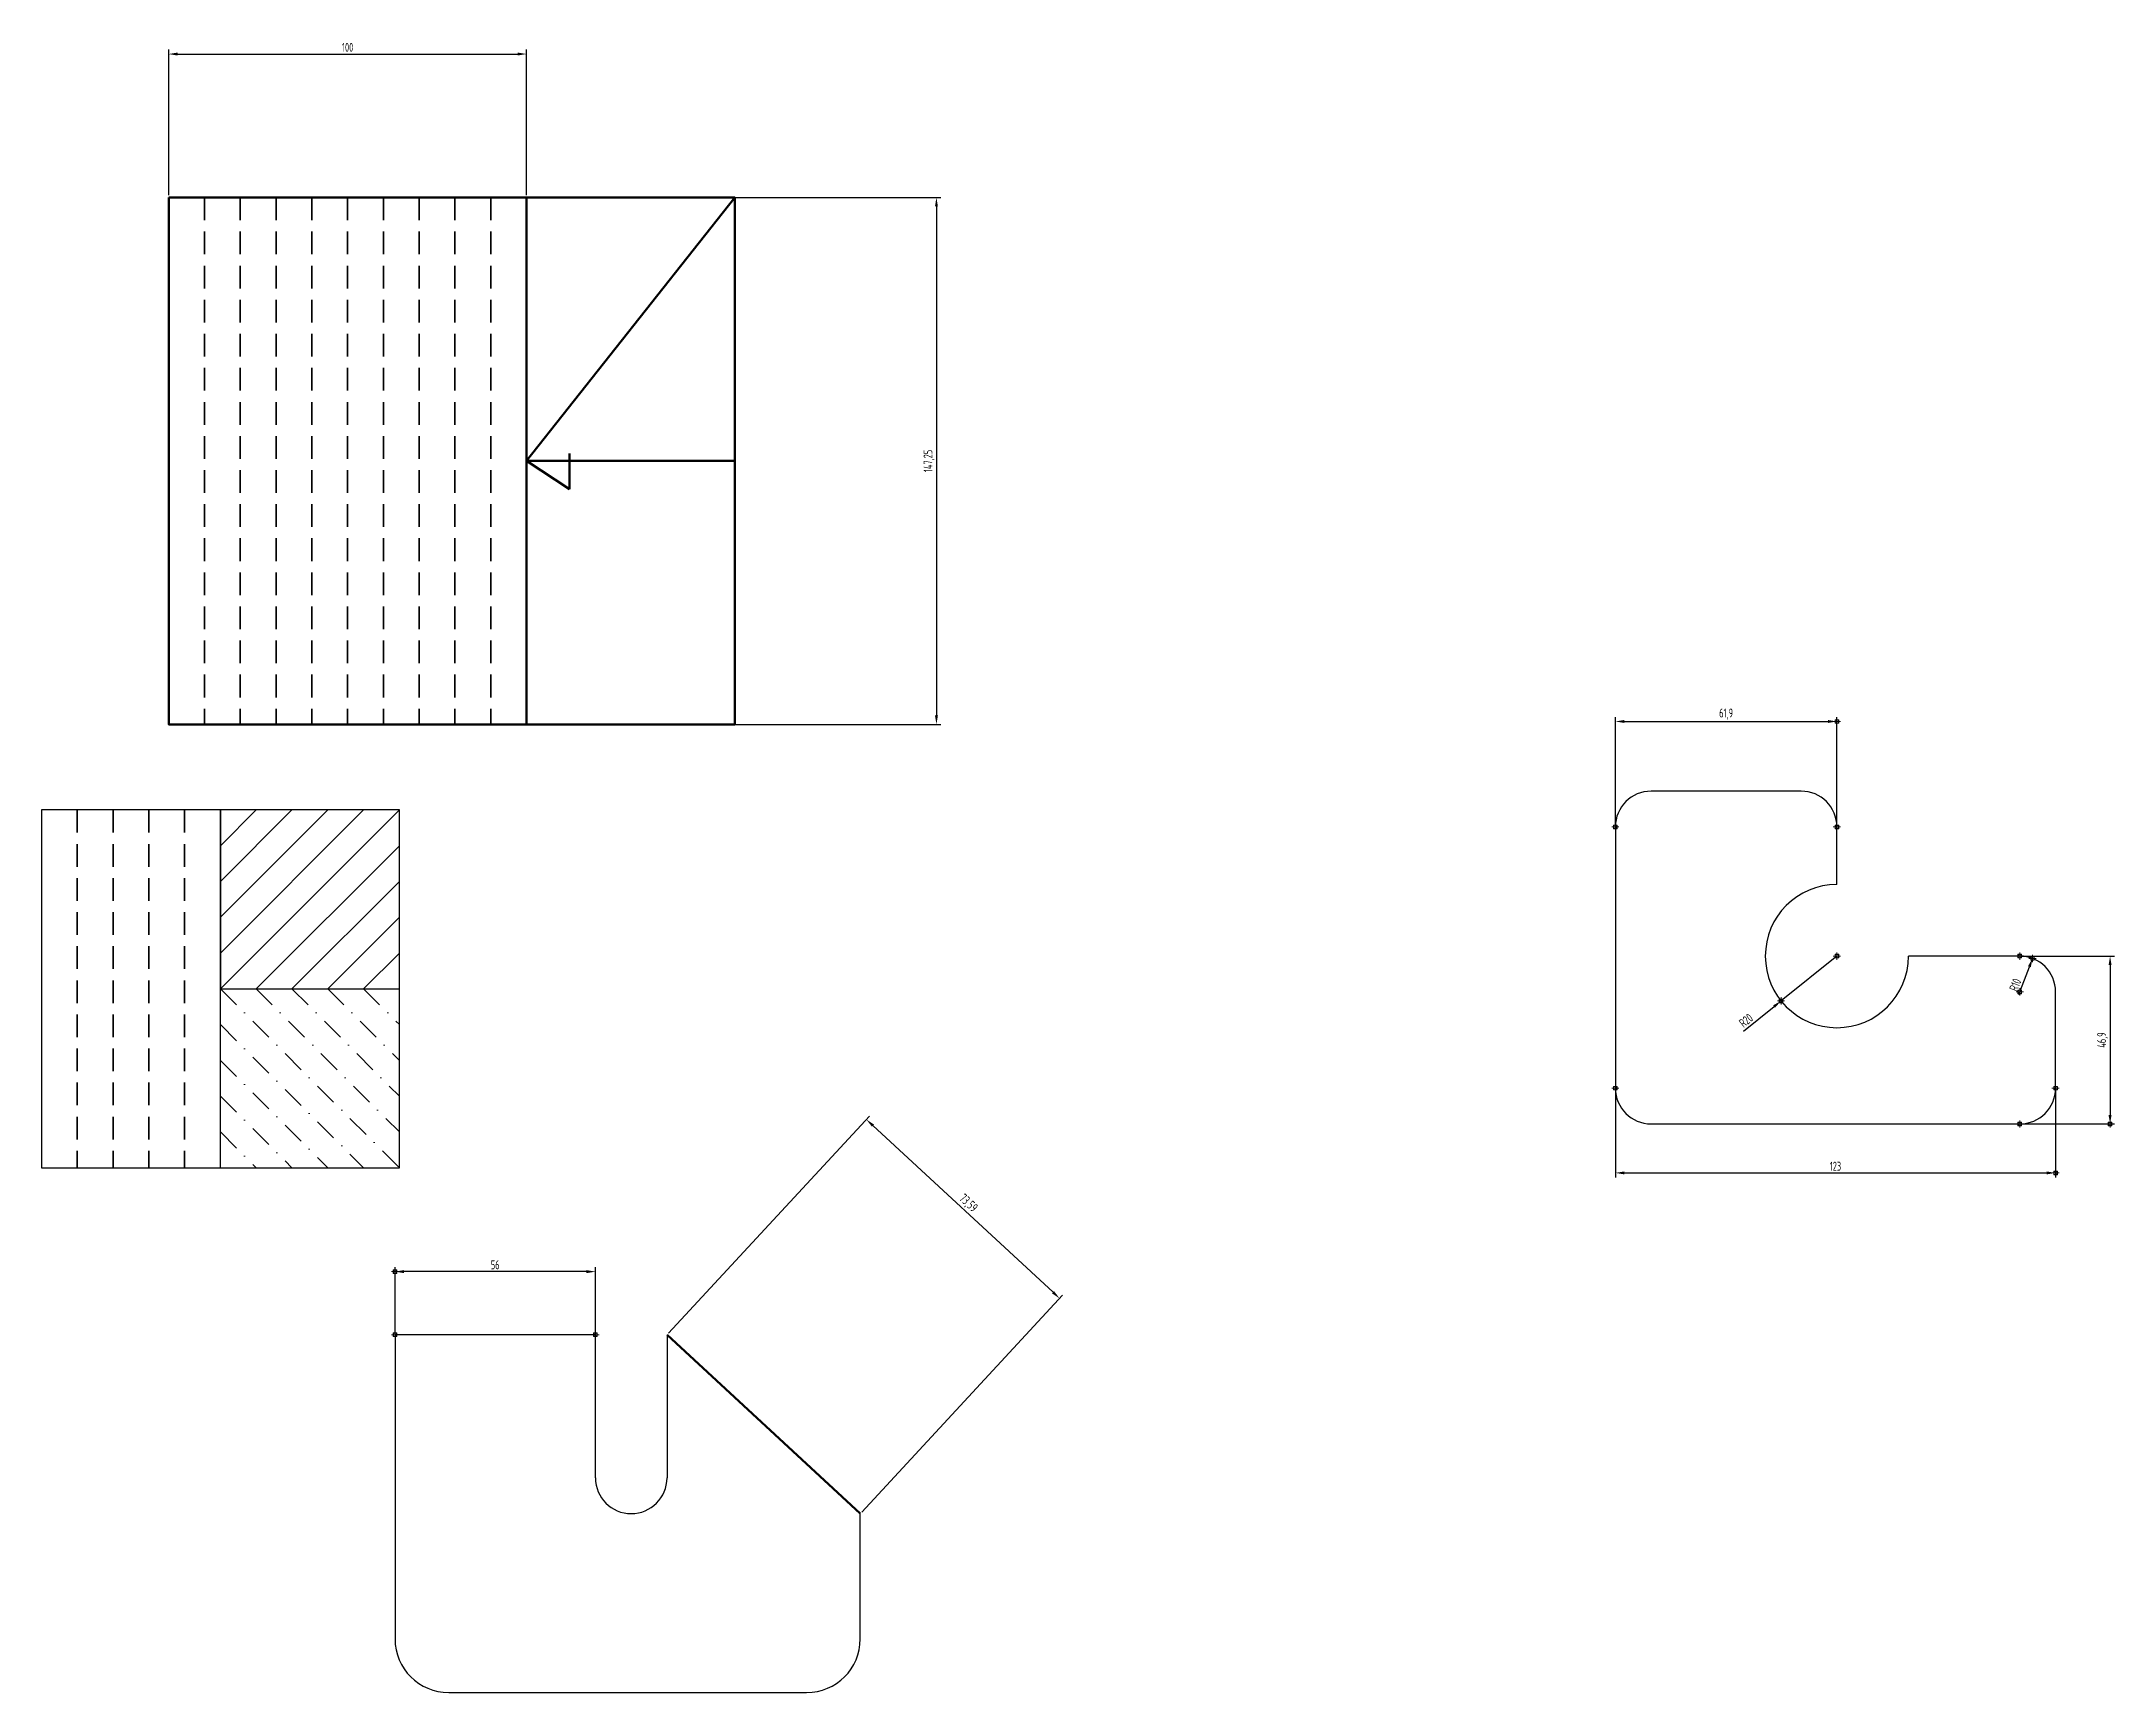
# Model space of a CAD drawing. Header units: millimetres. Extents: x 52 to 632, y 54 to 515.
import ezdxf

# ---------------------------------------------------------------- set-up
doc = ezdxf.new("R2010")
doc.units = ezdxf.units.MM
doc.header["$PDMODE"] = 98
doc.linetypes.add('DASHDOT2', pattern=[12.7, 6.35, -3.175, 0, -3.175])
doc.linetypes.add('HIDDEN', pattern=[9.525, 6.35, -3.175])
doc.layers.add('中心線', color=2, linetype='DASHDOT2', lineweight=18, plot=False)
doc.layers.add('虛線', color=6, linetype='HIDDEN', lineweight=35)
doc.layers.add('輪廓線', color=7, linetype='Continuous', lineweight=50)
doc.styles.get("Standard").update_dxf_attribs({"font": 'isocp.shx', "width": 0.75, "bigfont": 'chineset.shx'})
doc.dimstyles.new('ISO-25', dxfattribs={"dimtxt": 2.5, "dimasz": 2.5, "dimexe": 1.25, "dimexo": 0.625, "dimtad": 1, "dimtxsty": 'Standard', "dimcen": 2.5, "dimadec": 0, "dimazin": 0, "dimtfac": 1, "dimtmove": 0, "dimatfit": 3, "dimfxl": 1, "dimarcsym": 0})

# ---------------------------------------------------------------- blocks, each defined once
blk = doc.blocks.new('*D1')
at = {"color": 0, "lineweight": -2, "transparency": 16777216}
for p, q in [((151.24, 154.35), (151.24, 172.61)), ((204.74, 171.36), (153.74, 171.36)), ((207.24, 154.35), (207.24, 172.61))]:
    blk.add_line(p, q, dxfattribs=at)
at = {"color": 0, "transparency": 16777216}
for points in [[(153.74, 171.78), (153.74, 170.94), (151.24, 171.36)], [(204.74, 171.78), (204.74, 170.94), (207.24, 171.36)]]:
    blk.add_solid(points, dxfattribs=at)
at = {"layer": '中心線', "color": 0, "transparency": 16777216}
for p in [(151.24, 171.36), (151.24, 153.72), (207.24, 153.72)]:
    blk.add_point(p, dxfattribs=at)
at = {"color": 0, "transparency": 16777216, "insert": (179.24, 173.26), "char_height": 2.5, "attachment_point": 5}
blk.add_mtext('56', dxfattribs=at)
blk = doc.blocks.new('*D2')
at = {"layer": 'Defpoints', "color": 0, "transparency": 16777216}
for p in [(282.94, 213.88), (227.24, 153.72), (281.24, 103.72)]:
    blk.add_point(p, dxfattribs=at)
at = {"layer": '輪廓線', "color": 0, "lineweight": -2, "transparency": 16777216}
for p, q in [((227.67, 154.18), (283.79, 214.8)), ((335.11, 165.58), (284.77, 212.18)), ((281.67, 104.18), (337.79, 164.8))]:
    blk.add_line(p, q, dxfattribs=at)
at = {"layer": '輪廓線', "color": 0, "transparency": 16777216}
for points in [[(285.06, 212.49), (284.49, 211.88), (282.94, 213.88)], [(335.39, 165.88), (334.82, 165.27), (336.94, 163.88)]]:
    blk.add_solid(points, dxfattribs=at)
at = {"layer": '輪廓線', "color": 0, "transparency": 16777216, "insert": (311.34, 190.39), "char_height": 2.5, "attachment_point": 5, "rotation": 317.2026}
blk.add_mtext('73,59', dxfattribs=at)
blk = doc.blocks.new('*D3')
at = {"color": 0, "lineweight": -2, "transparency": 16777216}
for p, q in [((554.12, 259.54), (538.52, 247.02)), ((528.03, 238.59), (536.57, 245.45))]:
    blk.add_line(p, q, dxfattribs=at)
at = {"color": 0, "transparency": 16777216}
blk.add_solid([(536.31, 245.78), (536.84, 245.13), (538.52, 247.02)], dxfattribs=at)
at = {"layer": '中心線', "color": 0, "transparency": 16777216}
for p in [(554.12, 259.54), (538.52, 247.02)]:
    blk.add_point(p, dxfattribs=at)
at = {"color": 0, "transparency": 16777216, "insert": (528.73, 241.56), "char_height": 2.5, "attachment_point": 5, "rotation": 38.76886}
blk.add_mtext('R20', dxfattribs=at)
blk = doc.blocks.new('*D4')
at = {"color": 0, "lineweight": -2, "transparency": 16777216}
blk.add_line((604.92, 248.77), (607.89, 256.55), dxfattribs=at)
at = {"color": 0, "transparency": 16777216}
blk.add_solid([(607.5, 256.7), (608.28, 256.4), (608.78, 258.88)], dxfattribs=at)
at = {"layer": '中心線', "color": 0, "transparency": 16777216}
for p in [(608.78, 258.88), (605.22, 249.54)]:
    blk.add_point(p, dxfattribs=at)
at = {"color": 0, "transparency": 16777216, "insert": (603.96, 251.51), "char_height": 2.5, "attachment_point": 5, "rotation": 69.09919}
blk.add_mtext('R10', dxfattribs=at)
blk = doc.blocks.new('*D5')
at = {"color": 0, "lineweight": -2, "transparency": 16777216}
for p, q in [((492.22, 296.27), (492.22, 326.36)), ((494.72, 325.11), (551.62, 325.11)), ((554.12, 296.27), (554.12, 326.36))]:
    blk.add_line(p, q, dxfattribs=at)
at = {"color": 0, "transparency": 16777216}
for points in [[(494.72, 325.53), (494.72, 324.7), (492.22, 325.11)], [(551.62, 325.53), (551.62, 324.7), (554.12, 325.11)]]:
    blk.add_solid(points, dxfattribs=at)
at = {"layer": '中心線', "color": 0, "transparency": 16777216}
for p in [(554.12, 325.11), (492.22, 295.64), (554.12, 295.64)]:
    blk.add_point(p, dxfattribs=at)
at = {"color": 0, "transparency": 16777216, "insert": (523.17, 327.18), "char_height": 2.5, "attachment_point": 5}
blk.add_mtext('61,9', dxfattribs=at)
blk = doc.blocks.new('*D6')
at = {"color": 0, "lineweight": -2, "transparency": 16777216}
for p, q in [((605.84, 259.54), (631.7, 259.54)), ((630.45, 257.04), (630.45, 215.14)), ((605.84, 212.64), (631.7, 212.64))]:
    blk.add_line(p, q, dxfattribs=at)
at = {"color": 0, "transparency": 16777216}
for points in [[(630.03, 257.04), (630.86, 257.04), (630.45, 259.54)], [(630.03, 215.14), (630.86, 215.14), (630.45, 212.64)]]:
    blk.add_solid(points, dxfattribs=at)
at = {"layer": '中心線', "color": 0, "transparency": 16777216}
for p in [(605.22, 259.54), (605.22, 212.64), (630.45, 212.64)]:
    blk.add_point(p, dxfattribs=at)
at = {"color": 0, "transparency": 16777216, "insert": (628.38, 236.09), "char_height": 2.5, "attachment_point": 5, "rotation": 90}
blk.add_mtext('46,9', dxfattribs=at)
blk = doc.blocks.new('*D7')
at = {"color": 0, "lineweight": -2, "transparency": 16777216}
for p, q in [((492.22, 222.02), (492.22, 197.7)), ((615.22, 222.02), (615.22, 197.7)), ((494.72, 198.95), (612.72, 198.95))]:
    blk.add_line(p, q, dxfattribs=at)
at = {"color": 0, "transparency": 16777216}
for points in [[(494.72, 199.36), (494.72, 198.53), (492.22, 198.95)], [(612.72, 199.36), (612.72, 198.53), (615.22, 198.95)]]:
    blk.add_solid(points, dxfattribs=at)
at = {"layer": '中心線', "color": 0, "transparency": 16777216}
for p in [(492.22, 222.64), (615.22, 222.64), (615.22, 198.95)]:
    blk.add_point(p, dxfattribs=at)
at = {"color": 0, "transparency": 16777216, "insert": (553.72, 200.82), "char_height": 2.5, "attachment_point": 5}
blk.add_mtext('123', dxfattribs=at)
blk = doc.blocks.new('*D8')
at = {"layer": 'Defpoints', "color": 0, "transparency": 16777216}
for p in [(188, 511.64), (88, 471.55), (188, 471.55)]:
    blk.add_point(p, dxfattribs=at)
at = {"layer": '輪廓線', "color": 0, "lineweight": -2, "transparency": 16777216}
for p, q in [((88, 472.17), (88, 512.89)), ((90.5, 511.64), (185.5, 511.64)), ((188, 472.17), (188, 512.89))]:
    blk.add_line(p, q, dxfattribs=at)
at = {"layer": '輪廓線', "color": 0, "transparency": 16777216}
for points in [[(90.5, 512.06), (90.5, 511.23), (88, 511.64)], [(185.5, 512.06), (185.5, 511.23), (188, 511.64)]]:
    blk.add_solid(points, dxfattribs=at)
at = {"layer": '輪廓線', "color": 0, "transparency": 16777216, "insert": (138, 513.52), "char_height": 2.5, "attachment_point": 5}
blk.add_mtext('100', dxfattribs=at)
blk = doc.blocks.new('*D9')
at = {"layer": 'Defpoints', "color": 0, "transparency": 16777216}
for p in [(188, 471.55), (188, 324.3), (302.52, 324.3)]:
    blk.add_point(p, dxfattribs=at)
at = {"layer": '輪廓線', "color": 0, "lineweight": -2, "transparency": 16777216}
for p, q in [((188.62, 471.55), (303.77, 471.55)), ((302.52, 469.05), (302.52, 326.8)), ((188.62, 324.3), (303.77, 324.3))]:
    blk.add_line(p, q, dxfattribs=at)
at = {"layer": '輪廓線', "color": 0, "transparency": 16777216}
for points in [[(302.11, 469.05), (302.94, 469.05), (302.52, 471.55)], [(302.11, 326.8), (302.94, 326.8), (302.52, 324.3)]]:
    blk.add_solid(points, dxfattribs=at)
at = {"layer": '輪廓線', "color": 0, "transparency": 16777216, "insert": (300.46, 397.92), "char_height": 2.5, "attachment_point": 5, "rotation": 90}
blk.add_mtext('147,25', dxfattribs=at)

msp = doc.modelspace()

# ---------------------------------------------------------------- linework, layer by layer
for p, q in [((544.117, 305.64), (502.217, 305.64)), ((102.455, 250.389), (152.455, 300.389)), ((102.455, 260.389), (142.455, 300.389)), ((102.455, 270.389), (132.455, 300.389)), ((102.455, 280.389), (122.455, 300.389)), ((102.455, 290.389), (112.455, 300.389)), ((492.217, 295.64), (492.217, 222.64)), ((554.117, 279.54), (554.117, 295.64)), ((112.455, 250.389), (152.455, 290.389)), ((122.455, 250.389), (152.455, 280.389)), ((132.455, 250.389), (152.455, 270.389)), ((142.455, 250.389), (152.455, 260.389)), ((605.217, 259.54), (574.117, 259.54)), ((615.217, 222.64), (615.217, 249.54)), ((502.217, 212.64), (605.217, 212.64)), ((207.24, 153.724), (151.24, 153.724)), ((151.24, 153.724), (151.24, 68.724)), ((207.24, 113.724), (207.24, 153.724)), ((227.24, 153.724), (227.24, 113.724)), ((217.24, 103.724), (217.24, 103.724)), ((281.24, 68.724), (281.24, 103.724)), ((166.24, 53.724), (266.24, 53.724))]:
    msp.add_line(p, q)
for points in [[(52.455, 200.389), (152.455, 200.389), (152.455, 300.389), (52.455, 300.389)], [(152.455, 300.389), (102.455, 300.389), (102.455, 250.389), (152.455, 250.389)], [(152.455, 300.389), (152.455, 300.389), (152.455, 300.389), (152.455, 300.389)]]:
    msp.add_lwpolyline(points, close=True)
for points in [[(52.455, 300.389), (52.455, 200.389)], [(102.455, 200.389), (102.455, 300.389)]]:
    msp.add_lwpolyline(points)
for centre, radius, start, end in [((502.217, 295.64), 10, 90, 180), ((544.117, 295.64), 10, 0, 90), ((554.117, 259.54), 20, 90, 0), ((605.217, 249.54), 10, 0, 90), ((502.217, 222.64), 10, 180, 270), ((605.217, 222.64), 10, 270, 0), ((217.24, 113.724), 10, 180, 270), ((217.24, 113.724), 10, 270, 0), ((166.24, 68.724), 15, 180, 270), ((266.24, 68.724), 15, 270, 0)]:
    msp.add_arc(centre, radius, start, end)
at = {"layer": '中心線'}
for p, q in [((102.455, 250.389), (152.455, 200.389)), ((112.455, 250.389), (152.455, 210.389)), ((122.455, 250.389), (152.455, 220.389)), ((132.455, 250.389), (152.455, 230.389)), ((142.455, 250.389), (152.455, 240.389)), ((102.455, 240.389), (142.455, 200.389)), ((102.455, 230.389), (132.455, 200.389)), ((102.455, 220.389), (122.455, 200.389)), ((102.455, 210.389), (112.455, 200.389))]:
    msp.add_line(p, q, dxfattribs=at)
at = {"layer": '虛線'}
for p, q in [((97.999, 471.546), (97.999, 324.296)), ((107.999, 471.546), (107.999, 324.296)), ((117.999, 471.546), (117.999, 324.296)), ((127.999, 471.546), (127.999, 324.296)), ((137.999, 471.546), (137.999, 324.296)), ((147.999, 471.546), (147.999, 324.296)), ((157.999, 471.546), (157.999, 324.296)), ((167.999, 471.546), (167.999, 324.296)), ((177.999, 471.546), (177.999, 324.296))]:
    msp.add_line(p, q, dxfattribs=at)
for points in [[(62.455, 300.389), (62.455, 200.389)], [(72.455, 300.389), (72.455, 200.389)], [(82.455, 300.389), (82.455, 200.389)], [(92.455, 300.389), (92.455, 200.389)]]:
    msp.add_lwpolyline(points, dxfattribs=at)
at = {"layer": '輪廓線'}
for p, q in [((246.198, 471.546), (187.999, 397.921)), ((200, 390), (200, 400)), ((187.999, 397.921), (246.198, 397.921)), ((187.999, 397.921), (200, 390)), ((281.24, 103.724), (227.24, 153.724))]:
    msp.add_line(p, q, dxfattribs=at)
for points in [[(87.999, 471.546), (187.999, 471.546), (187.999, 324.296), (87.999, 324.296)], [(187.999, 471.546), (246.198, 471.546), (246.198, 324.296), (187.999, 324.296)]]:
    msp.add_lwpolyline(points, close=True, dxfattribs=at)

# ---------------------------------------------------------------- dimensions: what is measured, and where the dimension line sits
for base, p1, p2, picture, middle in [((554.117, 325.113), (492.217, 295.64), (554.117, 295.64), '*D5', (523.167, 327.175)), ((615.217, 198.946), (492.217, 222.64), (615.217, 222.64), '*D7', (553.717, 200.821)), ((151.24, 171.36), (207.24, 153.724), (151.24, 153.724), '*D1', (179.24, 173.261))]:
    dim = msp.add_linear_dim(base=base, p1=p1, p2=p2, dimstyle='ISO-25')
    dim.commit()
    dim.dimension.update_dxf_attribs({"geometry": picture, "text_midpoint": middle})
for center, mpoint, picture, middle in [((554.117, 259.54), (538.523, 247.016), '*D3', (529.904, 240.094)), ((605.217, 249.54), (608.785, 258.882), '*D4', (605.714, 250.841))]:
    dim = msp.add_radius_dim(center=center, mpoint=mpoint, dimstyle='ISO-25')
    dim.commit()
    dim.dimension.update_dxf_attribs({"geometry": picture, "text_midpoint": middle, "dimtype": 164})
dim = msp.add_linear_dim(base=(630.446, 212.64), p1=(605.217, 259.54), p2=(605.217, 212.64), angle=90, dimstyle='ISO-25')
dim.commit()
dim.dimension.update_dxf_attribs({"geometry": '*D6', "text_midpoint": (628.384, 236.09)})
dim = msp.add_linear_dim(base=(187.999, 511.645), p1=(87.999, 471.546), p2=(187.999, 471.546), dimstyle='ISO-25', dxfattribs=at)
dim.commit()
dim.dimension.update_dxf_attribs({"geometry": '*D8', "text_midpoint": (137.999, 513.52)})
dim = msp.add_linear_dim(base=(302.522, 324.296), p1=(187.999, 471.546), p2=(187.999, 324.296), angle=90, dimstyle='ISO-25', dxfattribs=at)
dim.commit()
dim.dimension.update_dxf_attribs({"geometry": '*D9', "text_midpoint": (300.459, 397.921)})
dim = msp.add_aligned_dim(p1=(281.24, 103.724), p2=(227.24, 153.724), distance=-81.983, dimstyle='ISO-25', dxfattribs=at)
dim.commit()
dim.dimension.update_dxf_attribs({"geometry": '*D2', "text_midpoint": (311.342, 190.393)})

doc.saveas('drawing.dxf')
